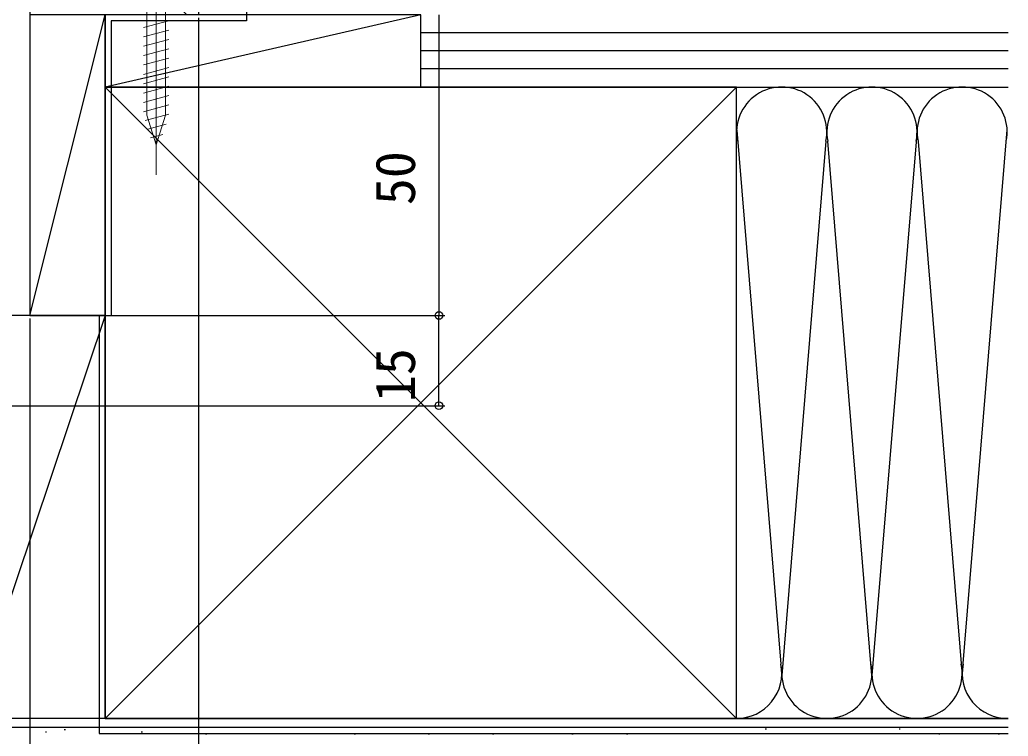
# Model space of a CAD drawing. Units: millimetres, scale not verified. Extents: x -525 to 525, y -783 to 779.
# Drawn here: x 88.5 to 252.9, y -646.9 to -527.8 of the extents above; entities that cross this region are included whole.
import ezdxf
from ezdxf.enums import TextEntityAlignment as Align

# ---------------------------------------------------------------- set-up
doc = ezdxf.new("R2010")
doc.units = ezdxf.units.MM
doc.header["$LTSCALE"] = 4
for name, color, linetype in [('0-2_YKK_11', 7, 'Continuous'), ('0-7_YKK_D', 6, 'Continuous'), ('0-9_YSS_K', 3, 'Continuous'), ('0-A_YSS_KE', 3, 'Continuous')]:
    doc.layers.add(name, color=color, linetype=linetype)
doc.layers.add('0-5_YKK_13', color=4, linetype='Continuous', lineweight=18)
doc.styles.add('ＭＳ ゴシック', font='')
doc.styles.get('ＭＳ ゴシック').set_extended_font_data('MS Gothic')

msp = doc.modelspace()

# ---------------------------------------------------------------- linework, layer by layer
at = {"layer": '0-2_YKK_11'}
msp.add_lwpolyline([(90.226, -462.959), (90.226, -523.559), (118.226, -523.559), (118.226, -526.959), (116.326, -526.959), (115.826, -526.459), (115.326, -525.959), (90.226, -525.959), (90.226, -576.959), (85.985, -576.959), (85.801, -576.839), (85.252, -576.839), (85.068, -576.959), (82.426, -576.959)], dxfattribs=at)
at = {"layer": '0-5_YKK_13'}
for p, q in [((111.226, -518.559), (111.227, -553.559)), ((109.677, -525.109), (109.677, -543.643)), ((112.777, -543.643), (112.777, -525.109)), ((109.127, -529.089), (113.327, -527.963)), ((109.127, -530.642), (113.327, -529.516)), ((109.127, -532.195), (113.327, -531.069)), ((109.127, -533.747), (113.327, -532.622)), ((109.127, -535.3), (113.327, -534.175)), ((109.127, -536.853), (113.327, -535.728)), ((109.127, -538.406), (113.327, -537.281)), ((109.127, -539.959), (113.327, -538.834)), ((109.127, -541.512), (113.327, -540.387)), ((109.127, -543.065), (113.327, -541.94)), ((109.385, -544.549), (113.327, -543.492)), ((111.227, -548.559), (109.677, -543.643)), ((111.227, -548.559), (112.777, -543.643)), ((109.837, -545.98), (112.873, -545.167)), ((110.288, -547.412), (112.338, -546.863))]:
    msp.add_line(p, q, dxfattribs=at)
at = {"layer": '0-7_YKK_D'}
for p, q in [((118.226, -527.459), (118.226, -740.96)), ((158.226, -526.959), (158.226, -576.959)), ((90.226, -577.459), (90.226, -720.96)), ((90.226, -577.459), (90.226, -740.96)), ((90.226, -577.459), (90.226, -740.96)), ((90.726, -576.959), (159.226, -576.959)), ((90.726, -576.959), (159.226, -576.959)), ((158.226, -591.959), (158.226, -576.959)), ((63.226, -591.959), (159.226, -591.959))]:
    msp.add_line(p, q, dxfattribs=at)
for centre in [(158.226, -576.959), (158.226, -576.959), (158.226, -591.959)]:
    msp.add_circle(centre, 0.637, dxfattribs=at)
at = {"layer": '0-9_YSS_K'}
for p, q in [((90.226, -576.959), (102.726, -526.959)), ((155.226, -526.959), (102.726, -538.959)), ((155.226, -538.959), (155.226, -526.959)), ((252.885, -529.959), (155.226, -529.959)), ((252.885, -532.959), (155.226, -532.959)), ((252.885, -535.959), (155.226, -535.959)), ((102.726, -643.959), (207.726, -538.959)), ((102.726, -538.959), (207.726, -643.959)), ((155.226, -538.959), (252.885, -538.959)), ((207.726, -538.959), (252.885, -538.959)), ((207.733, -546.154), (215.068, -634.928)), ((245.226, -636.84), (252.727, -546.066)), ((222.568, -547.991), (215.226, -636.84)), ((230.226, -636.84), (222.885, -547.991)), ((237.617, -547.404), (230.226, -636.84)), ((237.887, -548.025), (245.226, -636.84)), ((102.726, -576.959), (80.226, -576.959)), ((102.726, -576.959), (80.226, -643.959)), ((102.726, -643.959), (102.726, -576.959)), ((102.726, -643.959), (80.226, -643.959)), ((207.726, -643.959), (252.885, -643.959)), ((252.885, -645.459), (80.226, -645.459)), ((95.91, -645.789), (96.11, -645.789)), ((212.487, -645.701), (212.687, -645.701)), ((234.739, -645.701), (234.939, -645.701)), ((92.792, -646.179), (92.992, -646.179)), ((108.708, -646.179), (108.908, -646.179)), ((119.425, -646.525), (119.625, -646.525)), ((144.15, -646.525), (144.35, -646.525)), ((156.444, -646.525), (156.644, -646.525)), ((167.158, -646.525), (167.358, -646.525)), ((180.344, -646.525), (180.544, -646.525)), ((189.41, -646.525), (189.61, -646.525)), ((241.332, -646.525), (241.532, -646.525)), ((251.222, -646.525), (251.422, -646.525))]:
    msp.add_line(p, q, dxfattribs=at)
for points in [[(102.726, -576.959), (102.726, -526.959), (90.226, -526.959), (90.226, -576.959)], [(155.226, -538.959), (155.226, -526.959), (102.726, -526.959), (102.726, -538.959)]]:
    msp.add_lwpolyline(points, close=True, dxfattribs=at)
for centre, start, end in [((215.226, -546.459), 348.21668, 191.78379), ((230.226, -546.459), 348.21668, 191.78379), ((245.226, -546.459), 348.21668, 191.78379), ((207.726, -636.459), 270, 11.78353), ((222.726, -636.459), 168.21646, 11.78353), ((237.726, -636.459), 168.21646, 11.78353), ((252.726, -636.459), 168.21646, 271.20759)]:
    msp.add_arc(centre, 7.5, start, end, dxfattribs=at)
at = {"layer": '0-A_YSS_KE'}
for p, q in [((126.226, -427.959), (126.226, -527.959)), ((207.726, -552.924), (207.726, -538.959)), ((207.726, -643.959), (207.726, -546.459)), ((101.726, -576.959), (101.726, -646.459)), ((252.885, -643.959), (80.226, -643.959)), ((101.726, -646.459), (252.885, -646.459))]:
    msp.add_line(p, q, dxfattribs=at)
for points in [[(126.226, -527.959), (103.726, -527.959), (103.726, -576.959)], [(207.726, -538.959), (102.726, -538.959), (102.726, -643.959), (207.726, -643.959)]]:
    msp.add_lwpolyline(points, dxfattribs=at)

# ---------------------------------------------------------------- texts
at = {"layer": '0-7_YKK_D', "style": 'ＭＳ ゴシック'}
for s, p in [('50', (156.226, -558.607)), ('15', (156.226, -591.363))]:
    msp.add_text(s, height=6.598, rotation=90, dxfattribs=at).set_placement(p, align=Align.BOTTOM_LEFT)

doc.saveas('drawing.dxf')
